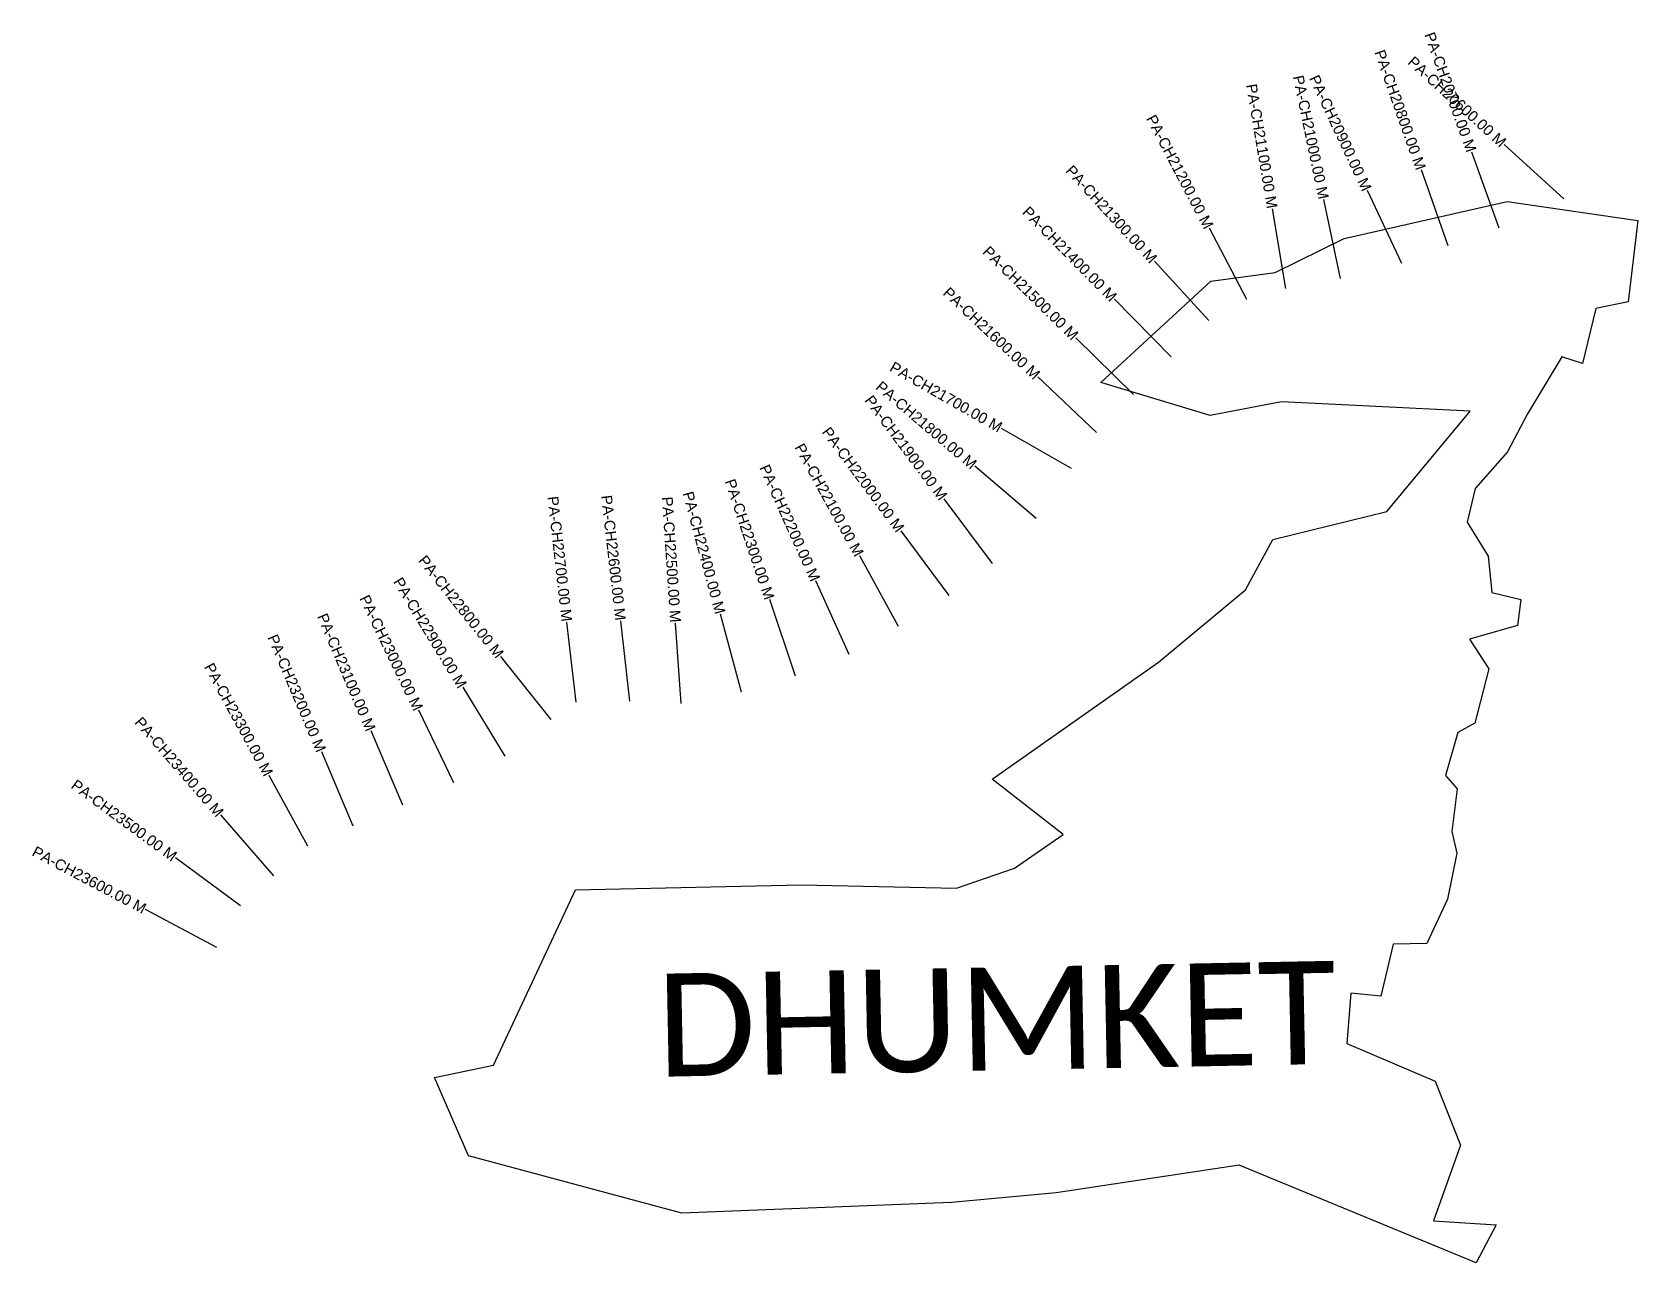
# Model space of a CAD drawing. Header units: metres. Extents: x 257790 to 260774, y 2207654 to 2209943.
import ezdxf
from ezdxf.enums import TextEntityAlignment as Align

# ---------------------------------------------------------------- set-up
doc = ezdxf.new("R2010")
doc.units = ezdxf.units.M
for name, color, linetype in [('CS', 134, 'Continuous'), ('CSMark', 6, 'Continuous'), ('village', 3, 'Continuous'), ('VILLAGE NAME', 250, 'Continuous')]:
    doc.layers.add(name, color=color, linetype=linetype)
doc.styles.add('DynamicDimensions', font='arial.ttf')
doc.styles.get("Standard").update_dxf_attribs({"font": 'simplex.shx'})

msp = doc.modelspace()

# ---------------------------------------------------------------- linework, layer by layer
at = {"layer": 'CS'}
for p, q in [((260636.3, 2209632.7), (260525.3, 2209733.6)), ((260515.8, 2209578.4), (260465.4, 2209719.7)), ((260515.8, 2209578.4), (260465.4, 2209719.7)), ((260421.2, 2209545), (260371.4, 2209686.5)), ((260421.2, 2209545), (260371.4, 2209686.5)), ((260334.9, 2209512.1), (260271.3, 2209647.9)), ((260334.9, 2209512.1), (260271.3, 2209647.9)), ((260119.8, 2209466.2), (260094.8, 2209614.1)), ((260221, 2209484.6), (260190.4, 2209631.5)), ((260221, 2209484.6), (260190.4, 2209631.5)), ((260047.1, 2209445.2), (259977.6, 2209578.1)), ((259976.6, 2209406.2), (259875.4, 2209516.8)), ((259906.4, 2209339.1), (259801, 2209445.9)), ((259836.4, 2209269.1), (259729.6, 2209374.4)), ((259768, 2209198.4), (259658.9, 2209301.4)), ((259721.3, 2209131.4), (259591, 2209205.7)), ((259656, 2209038.2), (259541.7, 2209135.3)), ((259574.4, 2208954.9), (259484.6, 2209075.1)), ((259493.9, 2208895), (259404.7, 2209015.5)), ((259400.1, 2208837.6), (259328.1, 2208969.2)), ((259308, 2208785.4), (259246.5, 2208922.2)), ((259208.4, 2208745.1), (259160.9, 2208887.4)), ((258800.7, 2208696.8), (258783.9, 2208845.8)), ((258900.6, 2208698.8), (258883.7, 2208847.8)), ((258995.8, 2208694.3), (258985.8, 2208844)), ((259108.2, 2208715.7), (259069.4, 2208860.5)), ((258754.4, 2208664.5), (258660.9, 2208781.8)), ((258668.7, 2208596.5), (258591, 2208724.7)), ((258573.8, 2208546.9), (258508.7, 2208682.1)), ((258478.8, 2208505.5), (258420.3, 2208643.6)), ((258386.8, 2208466.5), (258328.2, 2208604.6)), ((258302.2, 2208429), (258230.4, 2208560.7)), ((258238.9, 2208373.7), (258140.8, 2208487.1)), ((258177.2, 2208318.3), (258056.3, 2208407.1)), ((258133.4, 2208241), (258000.8, 2208311.1))]:
    msp.add_line(p, q, dxfattribs=at)
at = {"layer": 'village', "color": 3, "true_color": 0x00ff00}
msp.add_lwpolyline([(260568.7, 2209232.6), (260531.4, 2209162.1), (260471.4, 2209094.2), (260456.7, 2209031.4), (260495.8, 2208968.4), (260502.6, 2208900.7), (260556.2, 2208888), (260550.2, 2208839.5), (260461, 2208813.9), (260496.7, 2208758.6), (260470.9, 2208657.9), (260439.5, 2208640.6), (260416.4, 2208560.3), (260437.8, 2208535.5), (260427.8, 2208456.5), (260437.6, 2208416.2), (260420.2, 2208330.8), (260381.6, 2208247.9), (260318.9, 2208246.6), (260295.9, 2208150), (260240.4, 2208155.7), (260232.7, 2208062.1), (260397.3, 2207991.9), (260444.1, 2207873), (260394, 2207732.3), (260510.5, 2207725), (260473.3, 2207654.3), (260032.8, 2207835.7), (259693, 2207784.5), (259498.1, 2207766.4), (258997.5, 2207746.8), (258601, 2207853.3), (258537.5, 2207999.3), (258647.2, 2208021.8), (258799.5, 2208348), (259218.9, 2208357.1), (259507.4, 2208351.2), (259615.4, 2208387.9), (259706, 2208450.8), (259574, 2208553.7), (259883, 2208771), (260044.9, 2208905.5), (260095.2, 2208999.3), (260307.2, 2209051.2), (260461.9, 2209238.1), (260111.6, 2209255.4), (259979.2, 2209230.1), (259776.1, 2209290.9), (259980, 2209479.8), (260100.1, 2209495.8), (260227.8, 2209559), (260531.1, 2209627.8), (260773.8, 2209592.4), (260755.5, 2209441.1), (260695.4, 2209428.7), (260670.9, 2209326.4), (260632.2, 2209338.8)], close=True, dxfattribs=at)

# ---------------------------------------------------------------- texts
at = {"layer": 'CSMark', "style": 'DynamicDimensions'}
for s, rotation, p in [('PA-CH20700.00 M', 289.6652, (260465, 2209720.6)), ('PA-CH20800.00 M', 289.3788, (260371.1, 2209687.5)), ('PA-CH20600.00 M', 317.7043, (260524.6, 2209734.3)), ('PA-CH21000.00 M', 281.7723, (260190.2, 2209632.5)), ('PA-CH20900.00 M', 295.0839, (260270.8, 2209648.8)), ('PA-CH21100.00 M', 279.5985, (260094.6, 2209615)), ('PA-CH21200.00 M', 297.6222, (259977.1, 2209579)), ('PA-CH21300.00 M', 312.4759, (259874.7, 2209517.6)), ('PA-CH21400.00 M', 314.6353, (259800.3, 2209446.6)), ('PA-CH21500.00 M', 315.4287, (259728.9, 2209375.1)), ('PA-CH21600.00 M', 316.6605, (259658.2, 2209302.1)), ('PA-CH21700.00 M', 330.2922, (259590.2, 2209206.2)), ('PA-CH21800.00 M', 319.6421, (259541, 2209136)), ('PA-CH21900.00 M', 306.7578, (259484, 2209075.9)), ('PA-CH22000.00 M', 306.52, (259404.1, 2209016.4)), ('PA-CH22100.00 M', 298.6888, (259327.6, 2208970)), ('PA-CH22200.00 M', 294.1823, (259246.1, 2208923.1)), ('PA-CH22300.00 M', 288.4517, (259160.6, 2208888.4)), ('PA-CH22700.00 M', 276.46, (258783.8, 2208846.8)), ('PA-CH22600.00 M', 276.4651, (258883.6, 2208848.8)), ('PA-CH22500.00 M', 273.8112, (258985.7, 2208845)), ('PA-CH22400.00 M', 285.001, (259069.1, 2208861.5)), ('PA-CH22800.00 M', 308.5468, (258660.3, 2208782.6)), ('PA-CH22900.00 M', 301.2345, (258590.4, 2208725.6)), ('PA-CH23000.00 M', 295.6903, (258508.3, 2208683)), ('PA-CH23100.00 M', 292.9492, (258419.9, 2208644.5)), ('PA-CH23200.00 M', 292.9838, (258327.8, 2208605.5)), ('PA-CH23300.00 M', 298.5934, (258229.9, 2208561.5)), ('PA-CH23400.00 M', 310.8858, (258140.1, 2208487.8)), ('PA-CH23500.00 M', 323.7021, (258055.5, 2208407.6)), ('PA-CH23600.00 M', 332.1187, (257999.9, 2208311.6))]:
    msp.add_text(s, height=20, rotation=rotation, dxfattribs=at).set_placement(p, align=Align.MIDDLE_RIGHT)
at = {"layer": 'VILLAGE NAME', "insert": (258949.1, 2208191.7), "char_height": 191.456, "attachment_point": 1, "rotation": 1.1028}
msp.add_mtext_dynamic_manual_height_columns('{\\fCalibri|b0|i0|c0|p34;DHUMKET}', width=1279.793, gutter_width=957.3, heights=[0], dxfattribs=at)

doc.saveas('drawing.dxf')
